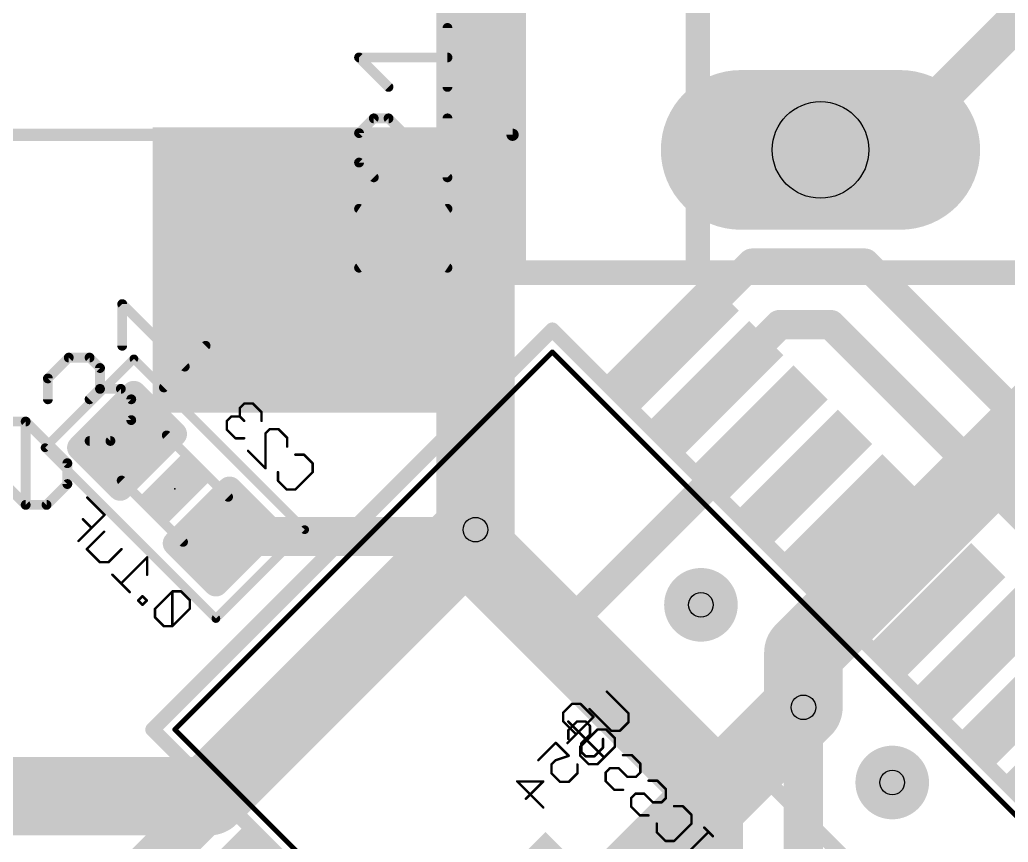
# Model space of a CAD drawing. Extents: x -76 to 580, y -41 to 95.
# Drawn here: x 428.53 to 438.76, y 11.12 to 19.63 of the extents above; entities that cross this region are included whole.
import ezdxf

# ---------------------------------------------------------------- set-up
doc = ezdxf.new("R2010")
doc.units = 0
for name, color, linetype in [('1', 22, 'CONTINUOUS'), ('16', 175, 'CONTINUOUS'), ('17', 82, 'CONTINUOUS'), ('18', 82, 'CONTINUOUS'), ('21', 32, 'CONTINUOUS'), ('22', 2, 'CONTINUOUS'), ('24', 7, 'CONTINUOUS'), ('25', 253, 'CONTINUOUS'), ('26', 253, 'CONTINUOUS'), ('27', 253, 'CONTINUOUS'), ('28', 253, 'CONTINUOUS'), ('29', 253, 'CONTINUOUS'), ('30', 253, 'CONTINUOUS'), ('31', 253, 'CONTINUOUS'), ('32', 253, 'CONTINUOUS'), ('36', 253, 'CONTINUOUS'), ('40', 175, 'CONTINUOUS'), ('44', 253, 'CONTINUOUS'), ('51', 53, 'CONTINUOUS'), ('52', 253, 'CONTINUOUS')]:
    doc.layers.add(name, color=color, linetype=linetype)

# ---------------------------------------------------------------- blocks, each defined once
blk = doc.blocks.new('RECT')
blk.add_solid([(-0.5, -0.5), (0.5, -0.5), (-0.5, 0.5), (0.5, 0.5)])
blk = doc.blocks.new('RECT112000X144000R30')
at = {"const_width": 0.105}
blk.add_lwpolyline([(0.2975, -0.345), (0.2975, 0.345, 0.4142), (0.245, 0.3975), (-0.245, 0.3975, 0.4142), (-0.2975, 0.345), (-0.2975, -0.345, 0.4142), (-0.245, -0.3975), (0.245, -0.3975, 0.4142)], format="xyb", close=True, dxfattribs=at)
blk.add_solid([(-0.2704, -0.3704), (0.2704, -0.3704), (-0.2704, 0.3704), (0.2704, 0.3704)])
blk = doc.blocks.new('RECT136384X168384R30')
at = {"const_width": 0.1279}
blk.add_lwpolyline([(0.3623, -0.3983), (0.3623, 0.3983, 0.4142), (0.2983, 0.4623), (-0.2983, 0.4623, 0.4142), (-0.3623, 0.3983), (-0.3623, -0.3983, 0.4142), (-0.2983, -0.4623), (0.2983, -0.4623, 0.4142)], format="xyb", close=True, dxfattribs=at)
blk.add_solid([(-0.3237, -0.4237), (0.3237, -0.4237), (-0.3237, 0.4237), (0.3237, 0.4237)])
blk = doc.blocks.new('LONGP100')
at = {"const_width": 1}
blk.add_lwpolyline([(-0.5, 0), (0.5, 0)], dxfattribs=at)
at = {"const_width": 0.5}
for points in [[(-0.5, 0.25, 1), (-0.5, -0.25)], [(0.5, -0.25, 1), (0.5, 0.25)]]:
    blk.add_lwpolyline(points, format="xyb", dxfattribs=at)
blk = doc.blocks.new('ROUNDV')
at = {"const_width": 0.5}
blk.add_lwpolyline([(0, -0.25, 1), (0, 0.25, 1), (0, -0.25)], format="xyb", dxfattribs=at)

msp = doc.modelspace()

# ---------------------------------------------------------------- linework, layer by layer
at = {"layer": '1'}
for points, const_width in [([(437.5062, 18.2843), (440.3631, 21.1411)], 0.4064), ([(443.7802, 20.2233), (436.6384, 13.0815)], 0.8128), ([(436.8152, 18.2843), (437.5062, 18.2843)], 0.4064), ([(433.2443, 14.3543), (430.4866, 11.5966)], 0.8128), ([(436.6384, 13.0815), (436.6384, 12.5158)], 0.8128), ([(436.6384, 12.5158), (433.81, 9.6874)], 0.8128), ([(430.4866, 11.5966), (419.88, 11.5966)], 0.8128)]:
    msp.add_lwpolyline(points, dxfattribs=dict(at, const_width=const_width))
for points, const_width in [([(436.8152, 18.3859, 1), (436.8152, 18.1827)], 0.2032), ([(437.4344, 18.3561, 1), (437.5781, 18.2125)], 0.2032), ([(437.5062, 18.1827, 1), (437.5062, 18.3859)], 0.2032), ([(433.388, 14.2106, 1), (433.1006, 14.4979)], 0.4064), ([(436.8416, 13.0815, 1), (436.4352, 13.0815)], 0.4064), ([(436.4948, 13.2252, 1), (436.7821, 12.9378)], 0.4064), ([(436.7821, 12.3721, 1), (436.4948, 12.6595)], 0.4064), ([(436.4352, 12.5158, 1), (436.8416, 12.5158)], 0.4064), ([(430.4866, 11.3933, 1), (430.4866, 11.7998)], 0.4064), ([(430.3429, 11.7402, 1), (430.6303, 11.4529)], 0.4064)]:
    msp.add_lwpolyline(points, format="xyb", dxfattribs=dict(at, const_width=const_width))
at = {"layer": '16'}
for points, const_width in [([(433.2443, 23.8295), (433.2443, 14.3543)], 0.8128), ([(435.2461, 16.25), (436.1081, 17.112)], 0.3048), ([(436.1081, 17.112), (437.2748, 17.112)], 0.3048), ([(437.2748, 17.112), (441.5175, 12.8693)], 0.3048), ([(436.391, 16.4756), (435.7058, 15.7904)], 0.3048), ([(436.9213, 16.4756), (436.391, 16.4756)], 0.3048), ([(441.5175, 11.8794), (436.9213, 16.4756)], 0.3048), ([(436.1654, 15.3308), (434.1989, 13.3643)], 0.3048), ([(433.2443, 14.3543), (433.2443, 14.1421)], 0.8128), ([(433.2443, 14.1421), (434.1989, 13.1875)], 0.8128), ([(433.2443, 14.3543), (433.1736, 14.2836)], 0.4064), ([(433.1736, 14.2836), (430.628, 14.2836)], 0.4064), ([(437.5442, 13.9519), (436.6384, 13.0461)], 0.4064), ([(434.1989, 13.1875), (435.5423, 11.8441)], 0.8128), ([(434.1989, 13.3643), (434.1989, 13.1875)], 0.3048), ([(436.6384, 13.0461), (436.6384, 12.5158)], 0.4064), ([(436.6384, 12.5158), (436.6384, 10.748)], 0.4064), ([(435.5423, 11.632), (435.5423, 11.8441)], 0.3048), ([(435.8606, 11.3137), (435.5423, 11.632)], 0.3048), ([(435.8606, 10.0409), (435.8606, 11.3137)], 0.3048)]:
    msp.add_lwpolyline(points, dxfattribs=dict(at, const_width=const_width))
for points, const_width in [([(436.1081, 17.1882, 1), (436.1081, 17.0358)], 0.1524), ([(436.162, 17.0581, 1), (436.0542, 17.1659)], 0.1524), ([(437.3287, 17.1659, 1), (437.2209, 17.0581)], 0.1524), ([(437.2748, 17.0358, 1), (437.2748, 17.1882)], 0.1524), ([(436.391, 16.5518, 1), (436.391, 16.3994)], 0.1524), ([(436.4448, 16.4217, 1), (436.3371, 16.5295)], 0.1524), ([(436.9752, 16.5295, 1), (436.8674, 16.4217)], 0.1524), ([(436.9213, 16.3994, 1), (436.9213, 16.5518)], 0.1524), ([(435.1923, 16.3039, 1), (435.3, 16.1961)], 0.1524), ([(435.6519, 15.8443, 1), (435.7596, 15.7365)], 0.1524), ([(436.2193, 15.2769, 1), (436.1115, 15.3847)], 0.1524), ([(433.4475, 14.3543, 1), (433.0411, 14.3543)], 0.4064), ([(433.0411, 14.3543, 1), (433.4475, 14.3543)], 0.4064), ([(433.388, 14.2858, 1), (433.1006, 13.9985)], 0.4064), ([(433.3162, 14.2824, 1), (433.1725, 14.4261)], 0.2032), ([(430.628, 14.3852, 1), (430.628, 14.182)], 0.2032), ([(433.1018, 14.3554, 1), (433.2455, 14.2117)], 0.2032), ([(433.1736, 14.182, 1), (433.1736, 14.3852)], 0.2032), ([(433.0411, 14.1421, 1), (433.4475, 14.1421)], 0.4064), ([(437.6161, 13.8801, 1), (437.4724, 14.0238)], 0.2032), ([(434.3426, 13.3312, 1), (434.0552, 13.0439)], 0.4064), ([(434.0552, 13.0439, 1), (434.3426, 13.3312)], 0.4064), ([(434.2751, 13.3643, 1), (434.1227, 13.3643)], 0.1524), ([(434.145, 13.4182, 1), (434.2528, 13.3104)], 0.1524), ([(434.1227, 13.1875, 1), (434.2751, 13.1875)], 0.1524), ([(436.74, 13.0461, 1), (436.5368, 13.0461)], 0.2032), ([(436.5666, 13.118, 1), (436.7103, 12.9743)], 0.2032), ([(436.74, 12.5158, 1), (436.5368, 12.5158)], 0.2032), ([(436.5368, 12.5158, 1), (436.74, 12.5158)], 0.2032), ([(435.3987, 11.7004, 1), (435.686, 11.9878)], 0.4064), ([(435.6185, 11.8441, 1), (435.4662, 11.8441)], 0.1524), ([(435.5962, 11.6859, 1), (435.4885, 11.5781)], 0.1524), ([(435.4662, 11.632, 1), (435.6185, 11.632)], 0.1524), ([(435.9368, 11.3137, 1), (435.7844, 11.3137)], 0.1524), ([(435.8067, 11.2598, 1), (435.9145, 11.3676)], 0.1524)]:
    msp.add_lwpolyline(points, format="xyb", dxfattribs=dict(at, const_width=const_width))
at = {"layer": '21', "const_width": 0.254}
for points in [[(433.6402, 17.0143), (433.6402, 24.6343)], [(435.5452, 17.0143), (435.5452, 24.6343)], [(435.5452, 17.0143), (433.6402, 17.0143)], [(439.9902, 17.0143), (435.5452, 17.0143)]]:
    msp.add_lwpolyline(points, dxfattribs=at)
at = {"layer": '21', "const_width": 0.127}
for points in [[(433.6402, 17.0778, 1), (433.6402, 16.9508)], [(435.5452, 17.0778, 1), (435.5452, 16.9508)], [(435.5452, 16.9508, 1), (435.5452, 17.0778)], [(433.5767, 17.0143, 1), (433.7037, 17.0143)], [(435.4817, 17.0143, 1), (435.6087, 17.0143)]]:
    msp.add_lwpolyline(points, format="xyb", dxfattribs=at)
at = {"layer": '22', "const_width": 0.1524}
for points in [[(434.0398, 16.4226), (429.9032, 12.286)], [(441.3937, 9.0686), (434.0398, 16.4226)], [(429.9032, 12.286), (437.2572, 4.9321)]]:
    msp.add_lwpolyline(points, dxfattribs=at)
at = {"layer": '22', "const_width": 0.0762}
for points in [[(434.0668, 16.4495, 1), (434.0129, 16.3956)], [(434.0668, 16.3956, 1), (434.0129, 16.4495)], [(429.9302, 12.3129, 1), (429.8763, 12.259)], [(429.8763, 12.3129, 1), (429.9302, 12.259)]]:
    msp.add_lwpolyline(points, format="xyb", dxfattribs=at)
at = {"layer": '24'}
msp.add_point((430.1331, 14.7785), dxfattribs=at)
at = {"layer": '25', "const_width": 0.1016}
for points in [[(432.9544, 18.9361), (432.9544, 19.5463)], [(432.3443, 18.9361), (432.0392, 19.2412)], [(432.0392, 19.2412), (432.9544, 19.2412)], [(432.1918, 18.6107), (432.0392, 18.4582)], [(432.3443, 18.6107), (432.1918, 18.6107)], [(432.9544, 18.0006), (432.3443, 18.6107)], [(432.9544, 18.6107), (432.9544, 18.0006)], [(432.0392, 18.4582), (432.0392, 18.1531)], [(432.0392, 18.1531), (432.1918, 18.0006)], [(432.0392, 17.0651), (432.9544, 17.6752)], [(432.0392, 17.6752), (432.9544, 17.0651)]]:
    msp.add_lwpolyline(points, dxfattribs=at)
at = {"layer": '25', "const_width": 0.0508}
for points in [[(432.9798, 19.5463, 1), (432.929, 19.5463)], [(432.0572, 19.2592, 1), (432.0213, 19.2232)], [(432.0392, 19.2666, 1), (432.0392, 19.2158)], [(432.9544, 19.2158, 1), (432.9544, 19.2666)], [(432.3263, 18.9182, 1), (432.3623, 18.9541)], [(432.929, 18.9361, 1), (432.9798, 18.9361)], [(432.1918, 18.6361, 1), (432.1918, 18.5853)], [(432.2097, 18.5928, 1), (432.1738, 18.6287)], [(432.3623, 18.6287, 1), (432.3263, 18.5928)], [(432.3443, 18.5853, 1), (432.3443, 18.6361)], [(432.9798, 18.6107, 1), (432.929, 18.6107)], [(432.0646, 18.4582, 1), (432.0138, 18.4582)], [(432.0213, 18.4762, 1), (432.0572, 18.4402)], [(432.0138, 18.1531, 1), (432.0646, 18.1531)], [(432.0572, 18.1711, 1), (432.0213, 18.1352)], [(432.1738, 17.9827, 1), (432.2097, 18.0186)], [(432.929, 18.0006, 1), (432.9798, 18.0006)], [(432.9365, 17.9827, 1), (432.9724, 18.0186)], [(432.0533, 17.6963, 1), (432.0251, 17.6541)], [(432.9685, 17.6541, 1), (432.9403, 17.6963)], [(432.0251, 17.0862, 1), (432.0533, 17.044)], [(432.9403, 17.044, 1), (432.9685, 17.0862)]]:
    msp.add_lwpolyline(points, format="xyb", dxfattribs=at)
at = {"layer": '26', "const_width": 0.0254}
for points in [[(430.8509, 15.6594), (430.8059, 15.6145)], [(430.9408, 15.6594), (430.8509, 15.6594)], [(431.0306, 15.5696), (430.9408, 15.6594)], [(430.8059, 15.6145), (430.8059, 15.5246)], [(431.0306, 15.4797), (431.0306, 15.5696)], [(430.7161, 15.5246), (430.6711, 15.4797)], [(430.6711, 15.4797), (430.6711, 15.3898)], [(430.8059, 15.5246), (430.7161, 15.5246)], [(430.8059, 15.5246), (430.8509, 15.4797)], [(430.6711, 15.3898), (430.761, 15.2999)], [(431.0705, 15.3499), (431.1155, 15.3948)], [(431.0705, 14.9904), (431.0705, 15.3499)], [(431.1155, 15.3948), (431.2054, 15.3948)], [(431.2054, 15.3948), (431.2952, 15.305)], [(430.761, 15.2999), (430.8509, 15.2999)], [(431.2952, 15.305), (431.2952, 15.2151)], [(430.8908, 15.1701), (431.0705, 14.9904)], [(431.3801, 15.1302), (431.47, 15.1302)], [(431.47, 15.1302), (431.5598, 15.0404)], [(431.5598, 15.0404), (431.5598, 14.9505)], [(431.2003, 14.8606), (431.2003, 14.9505)], [(431.5598, 14.9505), (431.3801, 14.7707)], [(431.2902, 14.7707), (431.2003, 14.8606)], [(431.3801, 14.7707), (431.2902, 14.7707)], [(434.6043, 12.6779), (434.829, 12.4532)], [(434.6492, 12.2735), (434.4245, 12.4982)], [(434.2947, 12.3684), (434.2049, 12.2785)], [(434.2049, 12.3684), (434.5644, 12.0089)], [(434.3846, 12.3684), (434.2947, 12.3684)], [(434.4296, 12.3235), (434.3846, 12.3684)], [(434.829, 12.4532), (434.829, 12.3634)], [(434.2049, 12.2785), (434.2049, 12.1886)], [(434.4296, 12.2336), (434.4296, 12.3235)], [(434.7391, 12.2735), (434.6492, 12.2735)], [(434.829, 12.3634), (434.7391, 12.2735)], [(434.3397, 12.1437), (434.4296, 12.2336)], [(434.5644, 12.1886), (434.5644, 12.0988)], [(433.8953, 11.969), (434.0751, 12.1487)], [(434.0751, 12.1487), (434.2099, 12.0139)], [(434.3397, 12.0538), (434.3397, 12.1437)], [(434.5644, 12.0988), (434.4745, 12.0089)], [(434.0751, 11.969), (434.0301, 11.924)], [(434.2099, 12.0139), (434.0751, 11.969)], [(434.3846, 12.0089), (434.3397, 12.0538)], [(434.4745, 12.0089), (434.3846, 12.0089)], [(434.0301, 11.924), (434.0301, 11.8342)], [(434.2998, 11.8342), (434.2998, 11.924)], [(434.0301, 11.8342), (434.12, 11.7443)], [(434.2099, 11.7443), (434.2998, 11.8342)], [(433.9453, 11.4797), (433.6757, 11.7493)], [(433.6757, 11.7493), (433.9453, 11.7493)], [(433.9453, 11.7493), (433.7655, 11.5695)], [(434.12, 11.7443), (434.2099, 11.7443)]]:
    msp.add_lwpolyline(points, dxfattribs=at)
at = {"layer": '26', "const_width": 0.0127}
for points in [[(430.8509, 15.6658, 1), (430.8509, 15.6531)], [(430.8554, 15.6549, 1), (430.8464, 15.6639)], [(430.9452, 15.6639, 1), (430.9363, 15.6549)], [(430.9408, 15.6531, 1), (430.9408, 15.6658)], [(430.8014, 15.619, 1), (430.8104, 15.61)], [(430.8123, 15.6145, 1), (430.7996, 15.6145)], [(431.037, 15.5696, 1), (431.0243, 15.5696)], [(431.0261, 15.5651, 1), (431.0351, 15.574)], [(430.6666, 15.4842, 1), (430.6756, 15.4752)], [(430.6775, 15.4797, 1), (430.6648, 15.4797)], [(430.7161, 15.531, 1), (430.7161, 15.5183)], [(430.7205, 15.5201, 1), (430.7116, 15.5291)], [(430.8104, 15.5291, 1), (430.8014, 15.5201)], [(430.7996, 15.5246, 1), (430.8123, 15.5246)], [(430.8059, 15.5183, 1), (430.8059, 15.531)], [(430.8464, 15.4752, 1), (430.8554, 15.4842)], [(431.0243, 15.4797, 1), (431.037, 15.4797)], [(430.6756, 15.3943, 1), (430.6666, 15.3853)], [(430.6648, 15.3898, 1), (430.6775, 15.3898)], [(431.066, 15.3544, 1), (431.075, 15.3454)], [(431.0769, 15.3499, 1), (431.0642, 15.3499)], [(431.1155, 15.4012, 1), (431.1155, 15.3885)], [(431.12, 15.3903, 1), (431.111, 15.3993)], [(431.2098, 15.3993, 1), (431.2009, 15.3903)], [(431.2054, 15.3885, 1), (431.2054, 15.4012)], [(430.761, 15.3063, 1), (430.761, 15.2936)], [(430.7565, 15.2954, 1), (430.7655, 15.3044)], [(430.8509, 15.2936, 1), (430.8509, 15.3063)], [(431.3016, 15.305, 1), (431.2889, 15.305)], [(431.2907, 15.3005, 1), (431.2997, 15.3094)], [(430.8953, 15.1746, 1), (430.8863, 15.1656)], [(431.2889, 15.2151, 1), (431.3016, 15.2151)], [(431.3801, 15.1366, 1), (431.3801, 15.1239)], [(431.4744, 15.1347, 1), (431.4655, 15.1257)], [(431.47, 15.1239, 1), (431.47, 15.1366)], [(431.5662, 15.0404, 1), (431.5535, 15.0404)], [(431.5553, 15.0359, 1), (431.5643, 15.0448)], [(431.0642, 14.9904, 1), (431.0769, 14.9904)], [(431.066, 14.9859, 1), (431.075, 14.9949)], [(431.2067, 14.9505, 1), (431.194, 14.9505)], [(431.5535, 14.9505, 1), (431.5662, 14.9505)], [(431.5643, 14.946, 1), (431.5553, 14.955)], [(431.2048, 14.8651, 1), (431.1958, 14.8561)], [(431.194, 14.8606, 1), (431.2067, 14.8606)], [(431.2902, 14.7771, 1), (431.2902, 14.7644)], [(431.2857, 14.7662, 1), (431.2947, 14.7752)], [(431.3756, 14.7752, 1), (431.3846, 14.7662)], [(431.3801, 14.7644, 1), (431.3801, 14.7771)], [(434.6088, 12.6824, 1), (434.5998, 12.6735)], [(434.429, 12.5027, 1), (434.42, 12.4937)], [(434.2094, 12.3729, 1), (434.2004, 12.3639)], [(434.2947, 12.3747, 1), (434.2947, 12.362)], [(434.2992, 12.3639, 1), (434.2903, 12.3729)], [(434.3891, 12.3729, 1), (434.3801, 12.3639)], [(434.3846, 12.362, 1), (434.3846, 12.3747)], [(434.8353, 12.4532, 1), (434.8226, 12.4532)], [(434.8245, 12.4488, 1), (434.8335, 12.4577)], [(434.2112, 12.2785, 1), (434.1985, 12.2785)], [(434.2004, 12.283, 1), (434.2094, 12.274)], [(434.4359, 12.3235, 1), (434.4232, 12.3235)], [(434.4251, 12.319, 1), (434.4341, 12.3279)], [(434.6492, 12.2798, 1), (434.6492, 12.2671)], [(434.6447, 12.269, 1), (434.6537, 12.278)], [(434.7346, 12.278, 1), (434.7436, 12.269)], [(434.7391, 12.2671, 1), (434.7391, 12.2798)], [(434.8226, 12.3634, 1), (434.8353, 12.3634)], [(434.8335, 12.3589, 1), (434.8245, 12.3679)], [(434.1985, 12.1886, 1), (434.2112, 12.1886)], [(434.4232, 12.2336, 1), (434.4359, 12.2336)], [(434.4341, 12.2291, 1), (434.4251, 12.2381)], [(434.5707, 12.1886, 1), (434.558, 12.1886)], [(434.0796, 12.1532, 1), (434.0706, 12.1442)], [(434.0796, 12.1442, 1), (434.0706, 12.1532)], [(434.346, 12.1437, 1), (434.3333, 12.1437)], [(434.3352, 12.1482, 1), (434.3442, 12.1392)], [(434.558, 12.0988, 1), (434.5707, 12.0988)], [(434.5689, 12.0943, 1), (434.5599, 12.1032)], [(433.8908, 11.9735, 1), (433.8998, 11.9645)], [(434.0731, 11.975, 1), (434.0771, 11.9629)], [(434.0796, 11.9645, 1), (434.0706, 11.9735)], [(434.2054, 12.0094, 1), (434.2144, 12.0184)], [(434.2119, 12.0079, 1), (434.2079, 12.0199)], [(434.3442, 12.0583, 1), (434.3352, 12.0493)], [(434.3333, 12.0538, 1), (434.346, 12.0538)], [(434.3846, 12.0152, 1), (434.3846, 12.0025)], [(434.3801, 12.0044, 1), (434.3891, 12.0134)], [(434.47, 12.0134, 1), (434.479, 12.0044)], [(434.4745, 12.0025, 1), (434.4745, 12.0152)], [(434.5599, 12.0044, 1), (434.5689, 12.0134)], [(434.0365, 11.924, 1), (434.0238, 11.924)], [(434.0257, 11.9285, 1), (434.0346, 11.9195)], [(434.3061, 11.924, 1), (434.2934, 11.924)], [(434.0238, 11.8342, 1), (434.0365, 11.8342)], [(434.0346, 11.8386, 1), (434.0257, 11.8297)], [(434.2934, 11.8342, 1), (434.3061, 11.8342)], [(434.3043, 11.8297, 1), (434.2953, 11.8386)], [(433.6801, 11.7538, 1), (433.6712, 11.7448)], [(433.6757, 11.7557, 1), (433.6757, 11.743)], [(433.9498, 11.7448, 1), (433.9408, 11.7538)], [(433.9453, 11.743, 1), (433.9453, 11.7557)], [(434.12, 11.7506, 1), (434.12, 11.7379)], [(434.1155, 11.7398, 1), (434.1245, 11.7488)], [(434.2054, 11.7488, 1), (434.2144, 11.7398)], [(434.2099, 11.7379, 1), (434.2099, 11.7506)], [(433.761, 11.574, 1), (433.77, 11.5651)], [(433.9408, 11.4752, 1), (433.9498, 11.4842)]]:
    msp.add_lwpolyline(points, format="xyb", dxfattribs=at)
at = {"layer": '27', "const_width": 0.1016}
for points in [[(429.5882, 16.2573), (429.5882, 16.6888)], [(429.5882, 16.6888), (430.2354, 16.0416)], [(430.0197, 15.8259), (430.4511, 16.2573)], [(428.8189, 15.9194), (429.0346, 16.1351)], [(429.0346, 16.1351), (429.2503, 16.1351)], [(429.2503, 16.1351), (429.3582, 16.0273)], [(429.3582, 16.0273), (429.3582, 15.8115)], [(428.8189, 15.7037), (428.8189, 15.9194)], [(429.3582, 15.8115), (429.2503, 15.7037)], [(429.3582, 15.8115), (429.5739, 15.8115)], [(429.5739, 15.8115), (429.6817, 15.7037)], [(429.6817, 15.7037), (429.6817, 15.488)], [(428.3731, 15.4736), (428.5888, 15.4736)], [(428.5888, 15.4736), (429.0202, 15.0422)], [(428.5888, 14.6108), (428.5888, 15.4736)], [(429.6817, 15.488), (429.466, 15.2723)], [(429.466, 15.2723), (429.2503, 15.2723)], [(428.5888, 14.6108), (428.1574, 15.0422)], [(429.0202, 15.0422), (429.0202, 14.8265)], [(429.0202, 14.8265), (428.8045, 14.6108)], [(428.8045, 14.6108), (428.5888, 14.6108)]]:
    msp.add_lwpolyline(points, dxfattribs=at)
at = {"layer": '27', "const_width": 0.0508}
for points in [[(429.6136, 16.6888, 1), (429.5628, 16.6888)], [(429.6062, 16.7067, 1), (429.5703, 16.6708)], [(429.5628, 16.2573, 1), (429.6136, 16.2573)], [(430.469, 16.2394, 1), (430.4331, 16.2753)], [(429.0346, 16.1605, 1), (429.0346, 16.1097)], [(429.0525, 16.1171, 1), (429.0166, 16.1531)], [(429.2683, 16.1531, 1), (429.2323, 16.1171)], [(429.2503, 16.1097, 1), (429.2503, 16.1605)], [(429.3836, 16.0273, 1), (429.3328, 16.0273)], [(429.3402, 16.0093, 1), (429.3761, 16.0452)], [(430.2174, 16.0237, 1), (430.2533, 16.0596)], [(428.8009, 15.9374, 1), (428.8368, 15.9014)], [(428.8443, 15.9194, 1), (428.7935, 15.9194)], [(429.3582, 15.8369, 1), (429.3582, 15.7861)], [(429.3761, 15.7936, 1), (429.3402, 15.8295)], [(429.5918, 15.8295, 1), (429.5559, 15.7936)], [(429.5739, 15.7861, 1), (429.5739, 15.8369)], [(430.0017, 15.8439, 1), (430.0376, 15.808)], [(429.3328, 15.8115, 1), (429.3836, 15.8115)], [(428.7935, 15.7037, 1), (428.8443, 15.7037)], [(429.2323, 15.7216, 1), (429.2683, 15.6857)], [(429.7071, 15.7037, 1), (429.6563, 15.7037)], [(429.6638, 15.6857, 1), (429.6997, 15.7216)], [(428.6067, 15.4916, 1), (428.5708, 15.4556)], [(428.6142, 15.4736, 1), (428.5634, 15.4736)], [(428.5888, 15.4482, 1), (428.5888, 15.499)], [(429.6563, 15.488, 1), (429.7071, 15.488)], [(429.6997, 15.47, 1), (429.6638, 15.5059)], [(429.2503, 15.2977, 1), (429.2503, 15.2469)], [(429.448, 15.2902, 1), (429.484, 15.2543)], [(429.466, 15.2469, 1), (429.466, 15.2977)], [(429.0456, 15.0422, 1), (428.9948, 15.0422)], [(429.0022, 15.0242, 1), (429.0382, 15.0601)], [(428.9948, 14.8265, 1), (429.0456, 14.8265)], [(429.0382, 14.8085, 1), (429.0022, 14.8444)], [(428.5888, 14.6362, 1), (428.5888, 14.5854)], [(428.5634, 14.6108, 1), (428.6142, 14.6108)], [(428.5708, 14.5928, 1), (428.6067, 14.6287)], [(428.7865, 14.6287, 1), (428.8225, 14.5928)], [(428.8045, 14.5854, 1), (428.8045, 14.6362)]]:
    msp.add_lwpolyline(points, format="xyb", dxfattribs=at)
at = {"layer": '28'}
for points, const_width in [([(434.0398, 16.1934), (430.1324, 12.286)], 0.0508), ([(441.1646, 9.0686), (434.0398, 16.1934)], 0.0508), ([(429.4059, 14.5073), (429.2261, 14.6871)], 0.0254), ([(429.1362, 14.2377), (429.4059, 14.5073)], 0.0254), ([(429.2711, 14.3725), (429.1812, 14.4624)], 0.0254), ([(429.2211, 14.1528), (429.4008, 14.3326)], 0.0254), ([(429.3559, 14.018), (429.2211, 14.1528)], 0.0254), ([(429.5806, 14.1528), (429.4458, 14.018)], 0.0254), ([(429.4458, 14.018), (429.3559, 14.018)], 0.0254), ([(429.8452, 14.068), (429.5756, 13.7983)], 0.0254), ([(429.8452, 13.8882), (429.8452, 14.068)], 0.0254), ([(429.6654, 13.7085), (429.4857, 13.8882)], 0.0254), ([(430.1073, 13.716), (429.9275, 13.5363)], 0.0254), ([(430.1972, 13.716), (430.1073, 13.716)], 0.0254), ([(430.1073, 13.3565), (430.1073, 13.716)], 0.0254), ([(430.287, 13.6261), (430.1972, 13.716)], 0.0254), ([(429.7977, 13.666), (429.7528, 13.6211)], 0.0254), ([(429.7528, 13.6211), (429.7977, 13.5762)], 0.0254), ([(429.8427, 13.6211), (429.7977, 13.666)], 0.0254), ([(429.7977, 13.5762), (429.8427, 13.6211)], 0.0254), ([(430.287, 13.5363), (430.287, 13.6261)], 0.0254), ([(429.9275, 13.5363), (429.9275, 13.4464)], 0.0254), ([(430.1073, 13.3565), (430.287, 13.5363)], 0.0254), ([(429.9275, 13.4464), (430.0174, 13.3565)], 0.0254), ([(430.0174, 13.3565), (430.1073, 13.3565)], 0.0254), ([(434.2421, 12.5511), (434.1522, 12.4612)], 0.0254), ([(434.3319, 12.5511), (434.2421, 12.5511)], 0.0254), ([(434.4668, 12.4163), (434.3319, 12.5511)], 0.0254), ([(434.1522, 12.4612), (434.1522, 12.3713)], 0.0254), ([(434.1522, 12.3713), (434.287, 12.2365)], 0.0254), ([(434.1971, 12.1466), (434.4668, 12.4163)], 0.0254), ([(430.1324, 12.286), (437.2572, 5.1612)], 0.0508), ([(434.3269, 12.1067), (434.5067, 12.2865)], 0.0254), ([(434.5067, 12.2865), (434.5965, 12.2865)], 0.0254), ([(434.5965, 12.2865), (434.6864, 12.1966)], 0.0254), ([(434.6864, 12.1966), (434.6864, 12.1067)], 0.0254), ([(434.3269, 12.0169), (434.3269, 12.1067)], 0.0254), ([(434.6864, 12.1067), (434.5067, 11.927)], 0.0254), ([(434.4168, 11.927), (434.3269, 12.0169)], 0.0254), ([(434.7713, 12.0219), (434.8611, 12.0219)], 0.0254), ([(434.8611, 12.0219), (434.951, 11.932)], 0.0254), ([(434.5067, 11.927), (434.4168, 11.927)], 0.0254), ([(434.6364, 11.8871), (434.5915, 11.8421)], 0.0254), ([(434.7263, 11.8871), (434.6364, 11.8871)], 0.0254), ([(434.8162, 11.7972), (434.7263, 11.8871)], 0.0254), ([(434.951, 11.932), (434.951, 11.8421)], 0.0254), ([(434.5915, 11.8421), (434.5915, 11.7523)], 0.0254), ([(434.9061, 11.7972), (434.8162, 11.7972)], 0.0254), ([(434.951, 11.8421), (434.9061, 11.7972)], 0.0254), ([(435.0359, 11.7573), (435.1257, 11.7573)], 0.0254), ([(435.1257, 11.7573), (435.2156, 11.6674)], 0.0254), ([(434.5915, 11.7523), (434.6814, 11.6624)], 0.0254), ([(434.6814, 11.6624), (434.7713, 11.6624)], 0.0254), ([(435.2156, 11.6674), (435.2156, 11.5775)], 0.0254), ([(434.901, 11.6225), (434.8561, 11.5775)], 0.0254), ([(434.8561, 11.5775), (434.8561, 11.4876)], 0.0254), ([(434.9909, 11.6225), (434.901, 11.6225)], 0.0254), ([(435.0808, 11.5326), (434.9909, 11.6225)], 0.0254), ([(435.2156, 11.5775), (435.1707, 11.5326)], 0.0254), ([(434.8561, 11.4876), (434.946, 11.3978)], 0.0254), ([(435.1707, 11.5326), (435.0808, 11.5326)], 0.0254), ([(435.3005, 11.4927), (435.3903, 11.4927)], 0.0254), ([(435.3903, 11.4927), (435.4802, 11.4028)], 0.0254), ([(434.946, 11.3978), (435.0359, 11.3978)], 0.0254), ([(435.4802, 11.4028), (435.4802, 11.3129)], 0.0254), ([(435.1207, 11.223), (435.1207, 11.3129)], 0.0254), ([(435.4802, 11.3129), (435.3005, 11.1332)], 0.0254), ([(435.7016, 11.1815), (435.6117, 11.2713)], 0.0254), ([(435.2106, 11.1332), (435.1207, 11.223)], 0.0254), ([(435.387, 10.9568), (435.6566, 11.2264)], 0.0254), ([(435.3005, 11.1332), (435.2106, 11.1332)], 0.0254)]:
    msp.add_lwpolyline(points, dxfattribs=dict(at, const_width=const_width))
for points, const_width in [([(434.0488, 16.2024, 1), (434.0308, 16.1845)], 0.0254), ([(434.0488, 16.1845, 1), (434.0308, 16.2024)], 0.0254), ([(429.2306, 14.6916, 1), (429.2216, 14.6826)], 0.0127), ([(429.1857, 14.4669, 1), (429.1767, 14.4579)], 0.0127), ([(429.4104, 14.5028, 1), (429.4014, 14.5118)], 0.0127), ([(429.4014, 14.5028, 1), (429.4104, 14.5118)], 0.0127), ([(429.2666, 14.368, 1), (429.2755, 14.377)], 0.0127), ([(429.4053, 14.3281, 1), (429.3963, 14.3371)], 0.0127), ([(429.1317, 14.2422, 1), (429.1407, 14.2332)], 0.0127), ([(429.2256, 14.1573, 1), (429.2166, 14.1483)], 0.0127), ([(429.2166, 14.1573, 1), (429.2256, 14.1483)], 0.0127), ([(429.5851, 14.1483, 1), (429.5761, 14.1573)], 0.0127), ([(429.3559, 14.0244, 1), (429.3559, 14.0117)], 0.0127), ([(429.3514, 14.0135, 1), (429.3604, 14.0225)], 0.0127), ([(429.4413, 14.0225, 1), (429.4503, 14.0135)], 0.0127), ([(429.4458, 14.0117, 1), (429.4458, 14.0244)], 0.0127), ([(429.8516, 14.068, 1), (429.8389, 14.068)], 0.0127), ([(429.8497, 14.0635, 1), (429.8407, 14.0725)], 0.0127), ([(429.4902, 13.8927, 1), (429.4812, 13.8837)], 0.0127), ([(429.8389, 13.8882, 1), (429.8515, 13.8882)], 0.0127), ([(429.5711, 13.8028, 1), (429.5801, 13.7939)], 0.0127), ([(429.661, 13.704, 1), (429.6699, 13.713)], 0.0127), ([(430.1073, 13.7224, 1), (430.1073, 13.7097)], 0.0127), ([(430.1136, 13.716, 1), (430.1009, 13.716)], 0.0127), ([(430.1118, 13.7115, 1), (430.1028, 13.7205)], 0.0127), ([(430.2017, 13.7205, 1), (430.1927, 13.7115)], 0.0127), ([(430.1972, 13.7097, 1), (430.1972, 13.7224)], 0.0127), ([(429.7573, 13.6256, 1), (429.7483, 13.6166)], 0.0127), ([(429.7483, 13.6256, 1), (429.7573, 13.6166)], 0.0127), ([(429.8022, 13.6705, 1), (429.7933, 13.6616)], 0.0127), ([(429.8022, 13.6616, 1), (429.7933, 13.6705)], 0.0127), ([(429.8472, 13.6166, 1), (429.8382, 13.6256)], 0.0127), ([(429.8382, 13.6166, 1), (429.8472, 13.6256)], 0.0127), ([(430.2934, 13.6261, 1), (430.2807, 13.6261)], 0.0127), ([(430.2826, 13.6217, 1), (430.2915, 13.6306)], 0.0127), ([(429.7933, 13.5807, 1), (429.8022, 13.5717)], 0.0127), ([(429.7933, 13.5717, 1), (429.8022, 13.5807)], 0.0127), ([(429.923, 13.5407, 1), (429.932, 13.5318)], 0.0127), ([(429.9339, 13.5363, 1), (429.9212, 13.5363)], 0.0127), ([(430.2807, 13.5363, 1), (430.2934, 13.5363)], 0.0127), ([(430.2915, 13.5318, 1), (430.2826, 13.5407)], 0.0127), ([(429.932, 13.4509, 1), (429.923, 13.4419)], 0.0127), ([(429.9212, 13.4464, 1), (429.9339, 13.4464)], 0.0127), ([(430.0174, 13.3629, 1), (430.0174, 13.3502)], 0.0127), ([(430.0129, 13.352, 1), (430.0219, 13.361)], 0.0127), ([(430.1028, 13.361, 1), (430.1118, 13.352)], 0.0127), ([(430.1009, 13.3565, 1), (430.1136, 13.3565)], 0.0127), ([(430.1073, 13.3502, 1), (430.1073, 13.3629)], 0.0127), ([(434.2421, 12.5574, 1), (434.2421, 12.5447)], 0.0127), ([(434.2465, 12.5466, 1), (434.2376, 12.5556)], 0.0127), ([(434.3364, 12.5556, 1), (434.3274, 12.5466)], 0.0127), ([(434.3319, 12.5447, 1), (434.3319, 12.5574)], 0.0127), ([(434.1585, 12.4612, 1), (434.1458, 12.4612)], 0.0127), ([(434.1477, 12.4657, 1), (434.1567, 12.4567)], 0.0127), ([(434.1567, 12.3758, 1), (434.1477, 12.3668)], 0.0127), ([(434.4712, 12.4118, 1), (434.4623, 12.4208)], 0.0127), ([(434.4623, 12.4118, 1), (434.4712, 12.4208)], 0.0127), ([(430.1413, 12.295, 1), (430.1234, 12.277)], 0.0254), ([(430.1234, 12.295, 1), (430.1413, 12.277)], 0.0254), ([(434.1458, 12.3713, 1), (434.1585, 12.3713)], 0.0127), ([(434.5067, 12.2928, 1), (434.5067, 12.2801)], 0.0127), ([(434.5111, 12.282, 1), (434.5022, 12.291)], 0.0127), ([(434.601, 12.291, 1), (434.592, 12.282)], 0.0127), ([(434.5965, 12.2801, 1), (434.5965, 12.2928)], 0.0127), ([(434.2825, 12.232, 1), (434.2915, 12.241)], 0.0127), ([(434.6928, 12.1966, 1), (434.6801, 12.1966)], 0.0127), ([(434.6819, 12.1921, 1), (434.6909, 12.2011)], 0.0127), ([(434.1926, 12.1511, 1), (434.2016, 12.1422)], 0.0127), ([(434.3224, 12.1112, 1), (434.3314, 12.1022)], 0.0127), ([(434.3333, 12.1067, 1), (434.3206, 12.1067)], 0.0127), ([(434.6801, 12.1067, 1), (434.6928, 12.1067)], 0.0127), ([(434.6909, 12.1022, 1), (434.6819, 12.1112)], 0.0127), ([(434.3314, 12.0213, 1), (434.3224, 12.0124)], 0.0127), ([(434.3206, 12.0169, 1), (434.3333, 12.0169)], 0.0127), ([(434.7713, 12.0282, 1), (434.7713, 12.0155)], 0.0127), ([(434.8656, 12.0264, 1), (434.8567, 12.0174)], 0.0127), ([(434.8611, 12.0155, 1), (434.8611, 12.0282)], 0.0127), ([(434.4168, 11.9333, 1), (434.4168, 11.9206)], 0.0127), ([(434.4123, 11.9225, 1), (434.4213, 11.9315)], 0.0127), ([(434.5022, 11.9315, 1), (434.5111, 11.9225)], 0.0127), ([(434.5067, 11.9206, 1), (434.5067, 11.9333)], 0.0127), ([(434.6364, 11.8934, 1), (434.6364, 11.8807)], 0.0127), ([(434.6409, 11.8826, 1), (434.632, 11.8916)], 0.0127), ([(434.7308, 11.8916, 1), (434.7218, 11.8826)], 0.0127), ([(434.7263, 11.8807, 1), (434.7263, 11.8934)], 0.0127), ([(434.9574, 11.932, 1), (434.9447, 11.932)], 0.0127), ([(434.9465, 11.9275, 1), (434.9555, 11.9365)], 0.0127), ([(434.5979, 11.8421, 1), (434.5852, 11.8421)], 0.0127), ([(434.587, 11.8466, 1), (434.596, 11.8376)], 0.0127), ([(434.8162, 11.8035, 1), (434.8162, 11.7908)], 0.0127), ([(434.8117, 11.7927, 1), (434.8207, 11.8017)], 0.0127), ([(434.9016, 11.8017, 1), (434.9106, 11.7927)], 0.0127), ([(434.9061, 11.7908, 1), (434.9061, 11.8035)], 0.0127), ([(434.9447, 11.8421, 1), (434.9574, 11.8421)], 0.0127), ([(434.9555, 11.8376, 1), (434.9465, 11.8466)], 0.0127), ([(435.0359, 11.7636, 1), (435.0359, 11.7509)], 0.0127), ([(435.1302, 11.7618, 1), (435.1213, 11.7528)], 0.0127), ([(435.1257, 11.7509, 1), (435.1257, 11.7636)], 0.0127), ([(434.596, 11.7567, 1), (434.587, 11.7478)], 0.0127), ([(434.5852, 11.7523, 1), (434.5979, 11.7523)], 0.0127), ([(434.6814, 11.6687, 1), (434.6814, 11.656)], 0.0127), ([(434.6769, 11.6579, 1), (434.6859, 11.6669)], 0.0127), ([(434.7713, 11.656, 1), (434.7713, 11.6687)], 0.0127), ([(435.222, 11.6674, 1), (435.2093, 11.6674)], 0.0127), ([(435.2111, 11.6629, 1), (435.2201, 11.6719)], 0.0127), ([(434.8516, 11.582, 1), (434.8606, 11.573)], 0.0127), ([(434.8625, 11.5775, 1), (434.8498, 11.5775)], 0.0127), ([(434.901, 11.6288, 1), (434.901, 11.6161)], 0.0127), ([(434.9055, 11.618, 1), (434.8966, 11.627)], 0.0127), ([(434.9954, 11.627, 1), (434.9864, 11.618)], 0.0127), ([(434.9909, 11.6161, 1), (434.9909, 11.6288)], 0.0127), ([(435.2093, 11.5775, 1), (435.222, 11.5775)], 0.0127), ([(435.2201, 11.573, 1), (435.2111, 11.582)], 0.0127), ([(434.8606, 11.4921, 1), (434.8516, 11.4832)], 0.0127), ([(434.8498, 11.4876, 1), (434.8625, 11.4876)], 0.0127), ([(435.0808, 11.5389, 1), (435.0808, 11.5262)], 0.0127), ([(435.0763, 11.5281, 1), (435.0853, 11.5371)], 0.0127), ([(435.1662, 11.5371, 1), (435.1752, 11.5281)], 0.0127), ([(435.1707, 11.5262, 1), (435.1707, 11.5389)], 0.0127), ([(435.3005, 11.499, 1), (435.3005, 11.4863)], 0.0127), ([(435.3948, 11.4972, 1), (435.3859, 11.4882)], 0.0127), ([(435.3903, 11.4863, 1), (435.3903, 11.499)], 0.0127), ([(434.946, 11.4041, 1), (434.946, 11.3914)], 0.0127), ([(434.9415, 11.3933, 1), (434.9505, 11.4023)], 0.0127), ([(435.0359, 11.3914, 1), (435.0359, 11.4041)], 0.0127), ([(435.4866, 11.4028, 1), (435.4739, 11.4028)], 0.0127), ([(435.4757, 11.3983, 1), (435.4847, 11.4073)], 0.0127), ([(435.1271, 11.3129, 1), (435.1144, 11.3129)], 0.0127), ([(435.4739, 11.3129, 1), (435.4866, 11.3129)], 0.0127), ([(435.4847, 11.3084, 1), (435.4757, 11.3174)], 0.0127), ([(435.6162, 11.2758, 1), (435.6072, 11.2668)], 0.0127), ([(435.1252, 11.2275, 1), (435.1162, 11.2186)], 0.0127), ([(435.1144, 11.223, 1), (435.1271, 11.223)], 0.0127), ([(435.6611, 11.2219, 1), (435.6521, 11.2309)], 0.0127), ([(435.6971, 11.177, 1), (435.7061, 11.1859)], 0.0127), ([(435.2106, 11.1395, 1), (435.2106, 11.1268)], 0.0127), ([(435.2061, 11.1287, 1), (435.2151, 11.1377)], 0.0127), ([(435.296, 11.1377, 1), (435.305, 11.1287)], 0.0127), ([(435.3005, 11.1268, 1), (435.3005, 11.1395)], 0.0127)]:
    msp.add_lwpolyline(points, format="xyb", dxfattribs=dict(at, const_width=const_width))
at = {"layer": '40', "const_width": 0.09}
for points in [[(429.7088, 16.122), (428.7896, 15.2028)], [(431.4766, 14.3543), (429.7088, 16.122)], [(428.7896, 15.2028), (430.5573, 13.435)], [(430.5573, 13.435), (431.4766, 14.3543)]]:
    msp.add_lwpolyline(points, dxfattribs=at)
at = {"layer": '40', "const_width": 0.045}
for points in [[(429.7247, 16.1379, 1), (429.6929, 16.1061)], [(429.7247, 16.1061, 1), (429.6929, 16.1379)], [(428.8055, 15.2187, 1), (428.7736, 15.1869)], [(428.7736, 15.2187, 1), (428.8055, 15.1869)], [(431.4925, 14.3384, 1), (431.4606, 14.3702)], [(431.4606, 14.3384, 1), (431.4925, 14.3702)], [(430.5414, 13.4509, 1), (430.5732, 13.4191)], [(430.5414, 13.4191, 1), (430.5732, 13.4509)]]:
    msp.add_lwpolyline(points, format="xyb", dxfattribs=at)
at = {"layer": '44'}
for centre, radius in [((436.8152, 18.2843), 0.5), ((433.2443, 14.3543), 0.127), ((435.5778, 13.5765), 0.127), ((436.6384, 12.5158), 0.127), ((437.5577, 11.738), 0.127)]:
    msp.add_circle(centre, radius, dxfattribs=at)
at = {"layer": '51', "const_width": 0.127}
for points in [[(433.628, 33.9411), (433.628, 18.4411)], [(433.628, 18.4411), (427.628, 18.4411)]]:
    msp.add_lwpolyline(points, dxfattribs=at)
at = {"layer": '51', "const_width": 0.0635}
for points in [[(433.5963, 18.4411, 1), (433.6598, 18.4411)], [(433.628, 18.4094, 1), (433.628, 18.4729)]]:
    msp.add_lwpolyline(points, format="xyb", dxfattribs=at)
at = {"layer": '52'}
for points, const_width in [([(430.6846, 14.6937), (430.0482, 15.3301)], 0.1), ([(430.2179, 14.227), (429.5815, 14.8634)], 0.1), ([(436.2142, 11.8087), (434.2343, 9.8288)], 0.1524), ([(436.2142, 11.8087), (437.3455, 10.6773)], 0.1524)]:
    msp.add_lwpolyline(points, dxfattribs=dict(at, const_width=const_width))
for points, const_width in [([(430.0659, 15.3477, 1), (430.0305, 15.3124)], 0.05), ([(429.5992, 14.8811, 1), (429.5638, 14.8457)], 0.05), ([(430.6669, 14.676, 1), (430.7023, 14.7114)], 0.05), ([(430.2002, 14.2093, 1), (430.2356, 14.2447)], 0.05), ([(436.2411, 11.8356, 1), (436.1872, 11.7817)], 0.0762), ([(436.2411, 11.7817, 1), (436.1872, 11.8356)], 0.0762)]:
    msp.add_lwpolyline(points, format="xyb", dxfattribs=dict(at, const_width=const_width))

# ---------------------------------------------------------------- block references
at = {"layer": '1', "xscale": 2.8, "yscale": 2.8, "rotation": 90}
msp.add_blockref('RECT', (431.378, 17.0411), dxfattribs=at)
at = {"layer": '16'}
for p, xscale, yscale, rotation in [((435.2461, 16.25), 0.348, 1.397, 135), ((435.7058, 15.7904), 0.348, 1.397, 135), ((436.1654, 15.3308), 0.348, 1.397, 135), ((436.625, 14.8712), 0.348, 1.397, 135), ((437.0846, 14.4115), 0.348, 1.397, 135), ((437.5442, 13.9519), 0.348, 1.397, 135), ((438.0039, 13.4923), 0.348, 1.397, 135), ((438.4635, 13.0327), 0.348, 1.397, 135), ((438.9231, 12.5731), 0.348, 1.397, 135), ((435.5423, 11.8441), 0.55, 1.2, 225), ((430.0758, 11.0797), 0.348, 1.397, 135), ((430.5354, 10.62), 0.348, 1.397, 135)]:
    msp.add_blockref('RECT', p, dxfattribs=dict(at, xscale=xscale, yscale=yscale, rotation=rotation))
at = {"layer": '16', "rotation": 135}
for p in [(429.6381, 15.2735), (430.628, 14.2836)]:
    msp.add_blockref('RECT112000X144000R30', p, dxfattribs=at)
at = {"layer": '17', "xscale": 1.5, "yscale": 1.5, "rotation": 180}
msp.add_blockref('LONGP100', (436.8152, 18.2843), dxfattribs=at)
msp.add_blockref('LONGP100', (436.8152, 18.2843), dxfattribs=at)
at = {"layer": '18', "xscale": 0.6096, "yscale": 0.6096}
for p in [(433.2443, 14.3543), (433.2443, 14.3543), (435.5778, 13.5765), (435.5778, 13.5765), (436.6384, 12.5158), (436.6384, 12.5158), (437.5577, 11.738), (437.5577, 11.738)]:
    msp.add_blockref('ROUNDV', p, dxfattribs=at)
at = {"layer": '29'}
for name, p, xscale, yscale, rotation in [('LONGP100', (436.8152, 18.2843), 1.6524, 1.6524, 180), ('RECT', (431.378, 17.0411), 2.9524, 2.9524, 90)]:
    msp.add_blockref(name, p, dxfattribs=dict(at, xscale=xscale, yscale=yscale, rotation=rotation))
at = {"layer": '29', "xscale": 0.762, "yscale": 0.762}
for p in [(433.2443, 14.3543), (435.5778, 13.5765), (436.6384, 12.5158), (437.5577, 11.738)]:
    msp.add_blockref('ROUNDV', p, dxfattribs=at)
at = {"layer": '30'}
for name, p, xscale, yscale, rotation in [('LONGP100', (436.8152, 18.2843), 1.6524, 1.6524, 180), ('RECT', (435.2461, 16.25), 0.5004, 1.5494, 135), ('RECT', (435.7058, 15.7904), 0.5004, 1.5494, 135), ('RECT', (436.1654, 15.3308), 0.5004, 1.5494, 135), ('RECT', (436.625, 14.8712), 0.5004, 1.5494, 135), ('RECT', (437.0846, 14.4115), 0.5004, 1.5494, 135), ('RECT', (437.5442, 13.9519), 0.5004, 1.5494, 135), ('RECT', (438.0039, 13.4923), 0.5004, 1.5494, 135), ('RECT', (438.4635, 13.0327), 0.5004, 1.5494, 135), ('RECT', (438.9231, 12.5731), 0.5004, 1.5494, 135), ('RECT', (439.3827, 12.1134), 0.5004, 1.5494, 135), ('RECT', (435.5423, 11.8441), 0.7024, 1.3524, 225), ('RECT', (430.0758, 11.0797), 0.5004, 1.5494, 135), ('RECT', (430.5354, 10.62), 0.5004, 1.5494, 135), ('RECT', (434.1988, 10.5006), 0.7024, 1.3524, 225)]:
    msp.add_blockref(name, p, dxfattribs=dict(at, xscale=xscale, yscale=yscale, rotation=rotation))
at = {"layer": '30', "rotation": 135}
for p in [(429.6381, 15.2735), (430.628, 14.2836)]:
    msp.add_blockref('RECT136384X168384R30', p, dxfattribs=at)
at = {"layer": '30', "xscale": 0.762, "yscale": 0.762}
for p in [(433.2443, 14.3543), (435.5778, 13.5765), (436.6384, 12.5158), (437.5577, 11.738)]:
    msp.add_blockref('ROUNDV', p, dxfattribs=at)
at = {"layer": '31', "xscale": 2.8, "yscale": 2.8, "rotation": 90}
msp.add_blockref('RECT', (431.378, 17.0411), dxfattribs=at)
at = {"layer": '32'}
for p, xscale, yscale, rotation in [((435.2461, 16.25), 0.348, 1.397, 135), ((435.7058, 15.7904), 0.348, 1.397, 135), ((436.1654, 15.3308), 0.348, 1.397, 135), ((436.625, 14.8712), 0.348, 1.397, 135), ((437.0846, 14.4115), 0.348, 1.397, 135), ((437.5442, 13.9519), 0.348, 1.397, 135), ((438.0039, 13.4923), 0.348, 1.397, 135), ((438.4635, 13.0327), 0.348, 1.397, 135), ((438.9231, 12.5731), 0.348, 1.397, 135), ((435.5423, 11.8441), 0.55, 1.2, 225), ((430.0758, 11.0797), 0.348, 1.397, 135), ((430.5354, 10.62), 0.348, 1.397, 135)]:
    msp.add_blockref('RECT', p, dxfattribs=dict(at, xscale=xscale, yscale=yscale, rotation=rotation))
at = {"layer": '32', "rotation": 135}
for p in [(429.6381, 15.2735), (430.628, 14.2836)]:
    msp.add_blockref('RECT112000X144000R30', p, dxfattribs=at)
at = {"layer": '36', "xscale": 0.3998, "yscale": 0.6, "rotation": 135}
msp.add_blockref('RECT', (430.1331, 14.7785), dxfattribs=at)
at = {"layer": '51', "xscale": 2, "yscale": 1.5, "rotation": 270}
msp.add_blockref('RECT', (431.378, 17.4411), dxfattribs=at)
at = {"layer": '52'}
for p, xscale, yscale, rotation in [((435.0883, 16.0922), 0.325, 0.9344, 135), ((435.5479, 15.6326), 0.325, 0.9344, 135), ((429.7088, 15.2028), 0.4, 0.8, 135), ((436.0076, 15.173), 0.325, 0.9344, 135), ((436.4672, 14.7133), 0.325, 0.9344, 135), ((430.5573, 14.3543), 0.4, 0.8, 135), ((436.9268, 14.2537), 0.325, 0.9344, 135), ((437.3864, 13.7941), 0.325, 0.9344, 135), ((437.846, 13.3345), 0.325, 0.9344, 135), ((438.3057, 12.8749), 0.325, 0.9344, 135), ((438.7653, 12.4152), 0.325, 0.9344, 135), ((435.6308, 11.7556), 0.5, 0.65, 225), ((430.2336, 11.2375), 0.325, 0.9344, 135), ((430.6932, 10.7779), 0.325, 0.9344, 135)]:
    msp.add_blockref('RECT', p, dxfattribs=dict(at, xscale=xscale, yscale=yscale, rotation=rotation))

doc.saveas('drawing.dxf')
